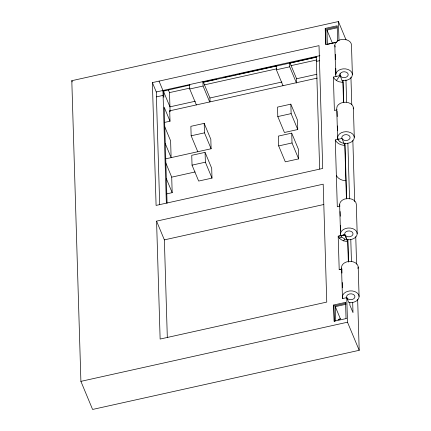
<?xml version="1.0" encoding="UTF-8"?>
<svg xmlns="http://www.w3.org/2000/svg" width="431" height="431" viewBox="0 0 431 431"><rect width="100%" height="100%" fill="white"/><g stroke="black" fill="none" stroke-linecap="round" stroke-linejoin="round"><path stroke-width="0.65" d="M343.512 102.508L342.904 82.466L340.043 75.592L333.378 77.068L334.548 78.927L336.369 80.5L340.043 75.592L339.984 73.582M346.836 239.517L344.854 234.766L338.19 236.253L339.364 238.111L341.18 239.679L343.518 240.854L344.854 239.108L346.88 239.631A8.334 5.889 -1.7 0 0 357.17 234.13A8.334 5.889 -1.7 0 0 347.941 228.037A8.334 5.889 -1.7 0 0 340.856 235.655L338.19 236.253L339.202 269.661L341.869 269.068A8.334 5.889 -1.7 0 1 341.584 268.055M165.919 90.354L162.966 91.237L189.979 85.02M276.271 66.105L276.627 65.798L239.313 74.073M289.605 63.147L315.966 57.07M339.364 238.111L341.735 237.045L344.854 239.108M338.001 319.84L340.409 318.892L335.313 306.651L345.98 304.286M344.854 234.766L341.702 235.471L344.854 234.771L347.72 241.651L348.323 261.692M339.202 269.661L341.869 269.057L341.988 273.087M357.649 299.184L359.195 350.306L92.59 409.45L80.899 381.36L71.805 80.694L338.41 21.55L346.034 39.873M336.422 42.27L325.691 44.652L325.2 28.435L337.193 25.774L337.667 41.338M326.041 44.291L325.588 29.373L336.956 26.851M336.164 42.362L327.382 44.307L326.951 30.062L336.988 27.832M152.38 82.601L319.01 45.638L322.722 168.456L156.092 205.42L152.38 82.601L156.281 91.965L159.691 204.736M156.281 91.965L319.877 55.674M203.965 81.917L216.4 79.159M223.603 77.558L226.221 76.977M227.53 76.686L230.149 76.109M231.458 75.818L234.076 75.236M235.385 74.946L238.004 74.364M316.262 57.231L202.958 82.369L203.308 82.062L209.935 97.982L210.048 101.668M170.078 111.15L169.512 92.606L189.872 88.091M204.321 84.885L276.557 68.858M291.006 65.652L316.618 59.974M196.364 104.916L189.737 88.996L203.066 86.038L202.936 81.615M283.011 85.694L276.384 69.774L289.713 66.816L289.578 62.393M156.426 96.878L163.09 95.402L163.872 97.271L163.71 91.868M316.392 61.391L319.419 60.723M195.308 101.226L169.943 106.85L163.317 90.936M209.935 97.982L281.944 82.009M296.711 83.059L296.582 78.76L316.742 74.288M164.281 122.474L170.019 121.203L169.706 110.826L317.151 78.119M166.021 158.759L211.109 148.76L210.824 139.294L204.197 123.374L190.868 126.331L191.154 135.797L197.781 151.717M290.844 104.151L277.516 107.109L277.801 116.575L284.428 132.495L297.756 129.537L297.471 120.071L290.844 104.151L291.13 113.617L297.756 129.537M191.154 135.797L204.483 132.84L204.197 123.374M277.801 116.575L291.13 113.617M337.053 109.883L334.386 110.476L333.378 77.068M205.075 152.358L191.741 155.316L192.043 165.143L198.669 181.063L211.998 178.105L211.702 168.279L205.075 152.358L205.371 162.185L211.998 178.105M291.722 133.136L278.388 136.094L278.685 145.92L285.311 161.84L298.645 158.883L298.344 149.056L291.722 133.136L292.019 142.963L298.645 158.883M192.043 165.143L205.371 162.185M278.685 145.92L292.019 142.963M339.967 206.174L337.301 206.767L335.28 139.951L341.945 138.475L344.805 145.349L346.422 198.783M166.441 193.934L172.179 192.662L171.71 177.152L195.119 171.958M156.572 221.141L323.196 184.177L326.763 302.083L160.133 339.052L156.572 221.141L164.367 239.873L167.325 337.683M164.367 239.873L323.778 204.51M342.758 298.538L346.756 297.649L348.781 302.508A8.334 5.889 -1.7 0 0 359.071 297.018A8.334 5.889 -1.7 0 0 349.843 290.92A8.334 5.889 -1.7 0 0 342.758 298.538L342.699 296.528M346.411 318.531L334.052 321.24L333.562 305.029L345.56 302.368L345.948 303.3L333.95 305.962L334.424 321.526M338.437 319.328L340.409 318.892M80.899 381.36L347.499 322.21L346.756 297.649M342.904 82.466L338.707 81.674L336.369 80.5M344.805 145.349L343.313 145.258A11.114 7.855 -1.7 0 1 335.28 139.951M345.877 180.724L344.38 180.632A11.114 7.855 -1.7 0 1 336.347 175.325M343.518 240.854L347.72 241.651L346.88 239.631M340.856 235.655L341.735 237.045M326.951 30.062L332.554 43.52M325.2 28.435L325.588 29.373M289.955 62.84L296.582 78.76M289.713 66.816L296.339 82.736M347.499 322.21L359.195 350.306M333.562 305.029L333.95 305.962M203.066 86.038L209.692 101.958M204.483 132.84L211.109 148.76M168.311 89.718L169.512 92.606M159.044 81.125L162.945 90.488L166.344 203.012M169.706 110.826L170.094 111.764M170.019 121.203L164.173 107.152L167.077 203.179M164.766 126.806L170.611 140.851L171.118 157.627L165.272 143.582M165.865 163.107L171.71 177.152M166.334 178.617L172.179 192.662M71.805 80.694L72.316 81.917M352.375 74.444L351.48 44.969A8.334 5.889 -1.7 0 0 341.875 39.426A8.334 5.889 -1.7 0 0 335.151 47.001M353.382 107.852L354.277 137.327M357.186 233.618L356.297 204.143A8.334 5.889 -1.7 0 0 347.047 198.562A8.334 5.889 -1.7 0 0 339.795 205.679M358.199 267.026L359.088 296.501M350.936 77.219L351.771 104.798M352.849 140.447L354.697 201.654M355.758 236.63L356.593 264.208M345.958 79.929L346.632 102.12M347.871 143.146L349.557 198.971M350.78 239.324L351.448 261.52M352.687 302.546L352.994 312.631L349.875 305.143L349.794 302.449M343.081 80.505L343.755 102.702M344.972 143.054L346.664 198.874M347.882 239.232L348.577 262.096M338.41 21.55L338.992 40.805M345.56 302.368L346.05 318.579M335.377 54.371L335.539 59.731M335.803 68.437L335.964 73.798M337.096 111.225L337.257 116.585M337.543 125.965L337.683 130.652M337.904 138.022L337.947 139.364M340.129 211.535L340.269 216.222M340.555 225.602L340.716 230.962M342.273 282.461L342.435 287.822M334.822 45.487L335.711 74.962M337.613 137.845L336.724 108.37A8.334 5.889 -1.7 0 1 345.592 102.222A8.334 5.889 -1.7 0 1 353.291 108.876M339.633 204.66L340.522 234.135M342.424 297.024L341.535 267.543A8.334 5.889 -1.7 0 1 350.764 261.418A8.334 5.889 -1.7 0 1 357.962 268.556M335.313 306.651L335.744 320.896M316.241 56.477L319.646 169.006M276.249 65.35L276.384 69.774M189.602 84.573L189.737 88.996M336.045 76.476A8.334 5.889 -1.7 0 1 343.13 68.863A8.334 5.889 -1.7 0 1 352.359 74.956A8.334 5.889 -1.7 0 1 342.069 80.457M343.065 139.763A4.17 2.947 -1.7 0 0 349.994 138.222A4.17 2.947 -1.7 0 0 344.773 134.779A4.17 2.947 -1.7 0 0 343.065 139.763M347.876 298.936A4.17 2.947 -1.7 0 0 354.805 297.395A4.17 2.947 -1.7 0 0 349.589 293.953A4.17 2.947 -1.7 0 0 347.876 298.936M341.163 76.874A4.17 2.947 -1.7 0 0 348.092 75.339A4.17 2.947 -1.7 0 0 342.871 71.896A4.17 2.947 -1.7 0 0 341.163 76.874M345.974 236.053A4.17 2.947 -1.7 0 0 352.903 234.512A4.17 2.947 -1.7 0 0 347.688 231.07A4.17 2.947 -1.7 0 0 345.974 236.053M340.188 141.934A8.334 5.889 -1.7 0 0 354.04 138.857A8.334 5.889 -1.7 0 0 343.604 131.967A8.334 5.889 -1.7 0 0 340.188 141.934"/></g></svg>
